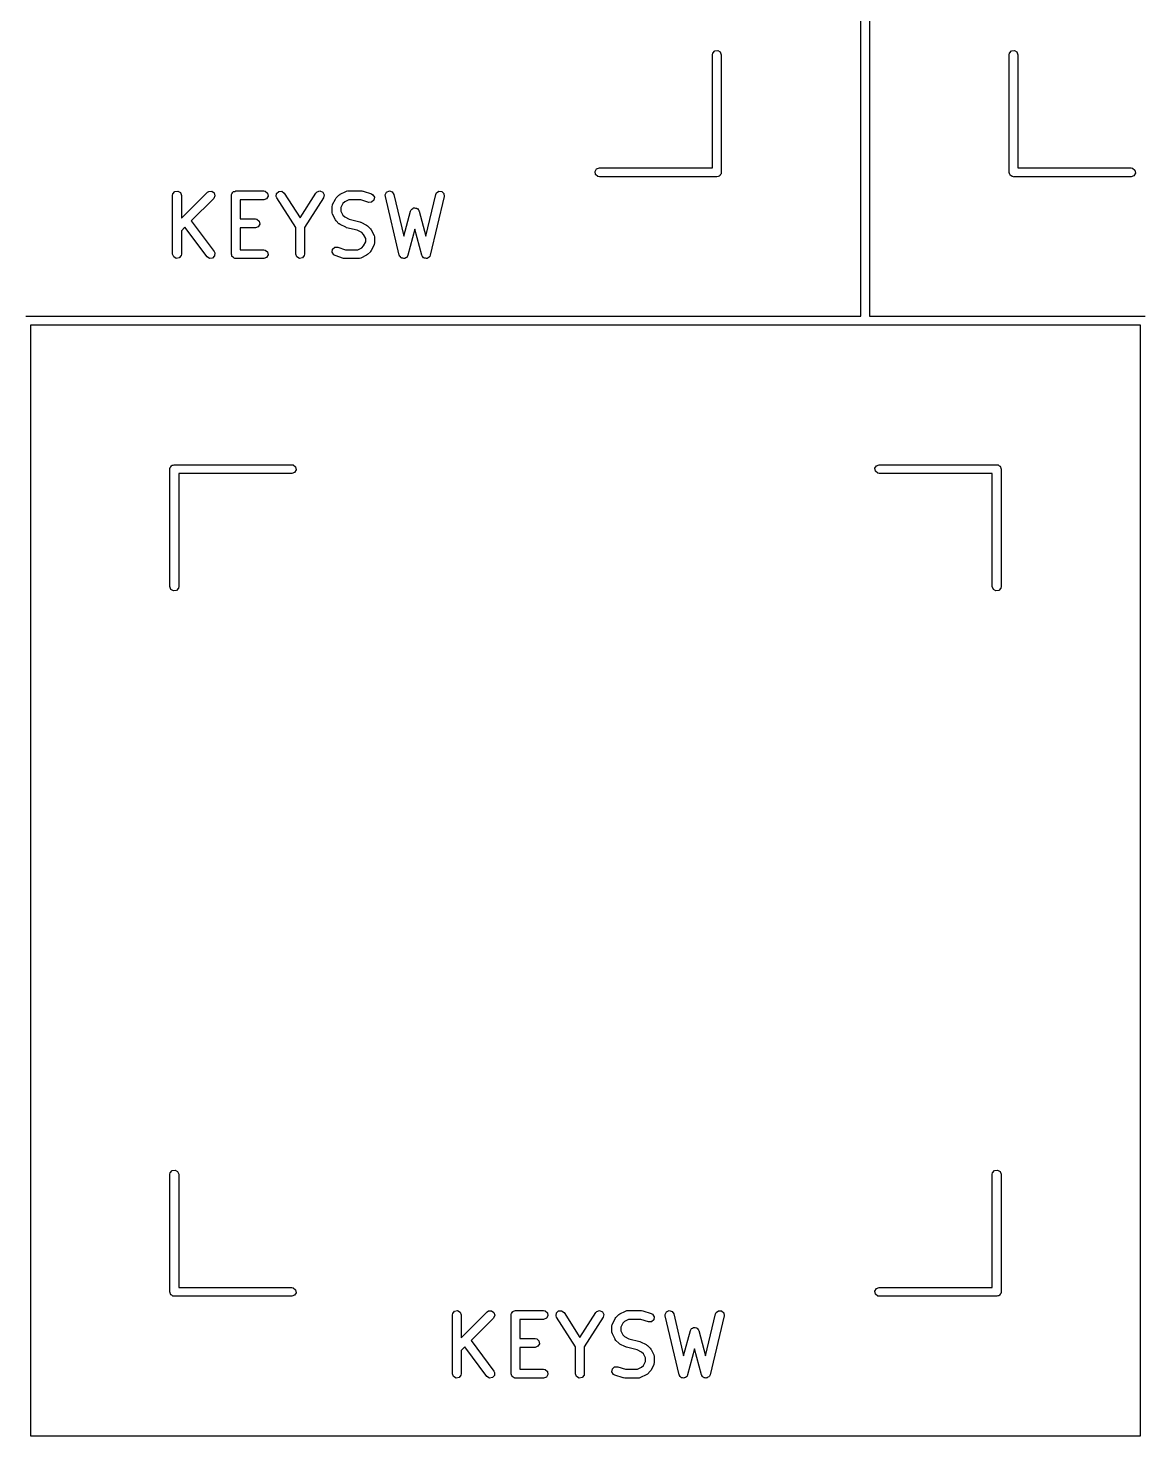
# Model space of a CAD drawing. Extents: x 382 to 810, y -162 to 0.
# Drawn here: x 572.33 to 591.31, y -121.3 to -97.35 of the extents above; entities that cross this region are included whole.
import ezdxf

# ---------------------------------------------------------------- set-up
doc = ezdxf.new("R2010")
doc.units = 0
doc.layers.add('BLACK', color=7, linetype='CONTINUOUS')

msp = doc.modelspace()

# ---------------------------------------------------------------- linework, layer by layer
at = {"layer": 'BLACK', "linetype": 'CONTINUOUS'}
for p, q in [((586.505, -102.249), (586.505, -83.3495)), ((586.655, -83.3495), (586.655, -102.249)), ((584.018, -97.7345), (584.069, -97.7256)), ((584.069, -97.7256), (584.113, -97.7513)), ((589.068, -97.7345), (589.119, -97.7256)), ((589.119, -97.7256), (589.163, -97.7513)), ((583.98, -97.7995), (583.985, -97.7738)), ((583.98, -99.7245), (583.98, -97.7995)), ((583.985, -97.7738), (584.018, -97.7345)), ((584.113, -97.7513), (584.13, -97.7995)), ((584.13, -97.7995), (584.13, -99.7995)), ((589.03, -97.7995), (589.035, -97.7738)), ((589.03, -99.7995), (589.03, -97.7995)), ((589.035, -97.7738), (589.068, -97.7345)), ((589.163, -97.7513), (589.18, -97.7995)), ((589.18, -97.7995), (589.18, -99.7245)), ((581.982, -99.7865), (582.007, -99.742)), ((581.991, -99.837), (581.982, -99.7865)), ((582.03, -99.87), (581.991, -99.837)), ((582.007, -99.742), (582.055, -99.7245)), ((582.055, -99.8745), (582.03, -99.87)), ((582.055, -99.7245), (583.98, -99.7245)), ((584.055, -99.8745), (582.055, -99.8745)), ((584.074, -99.8678), (584.055, -99.8745)), ((584.093, -99.8644), (584.074, -99.8678)), ((584.097, -99.8593), (584.093, -99.8644)), ((584.104, -99.8569), (584.097, -99.8593)), ((584.113, -99.8401), (584.104, -99.8569)), ((584.126, -99.8251), (584.113, -99.8401)), ((584.128, -99.8154), (584.126, -99.8251)), ((584.129, -99.8125), (584.128, -99.8154)), ((584.13, -99.7995), (584.129, -99.8092)), ((584.129, -99.8092), (584.129, -99.8125)), ((589.037, -99.8178), (589.03, -99.7995)), ((589.041, -99.837), (589.037, -99.8178)), ((589.046, -99.8413), (589.041, -99.837)), ((589.048, -99.8477), (589.046, -99.8413)), ((589.065, -99.8574), (589.048, -99.8477)), ((589.08, -99.87), (589.065, -99.8574)), ((589.09, -99.8717), (589.08, -99.87)), ((589.092, -99.8734), (589.09, -99.8717)), ((589.096, -99.8728), (589.092, -99.8734)), ((589.105, -99.8745), (589.096, -99.8728)), ((591.105, -99.8745), (589.105, -99.8745)), ((589.18, -99.7245), (591.105, -99.7245)), ((591.105, -99.7245), (591.131, -99.729)), ((591.154, -99.8569), (591.105, -99.8745)), ((591.131, -99.729), (591.17, -99.762)), ((591.179, -99.8125), (591.154, -99.8569)), ((591.17, -99.762), (591.179, -99.8125)), ((574.828, -100.127), (574.878, -100.118)), ((574.878, -100.118), (574.922, -100.144)), ((575.405, -100.124), (575.456, -100.119)), ((575.456, -100.119), (575.498, -100.149)), ((575.828, -100.127), (575.847, -100.123)), ((575.847, -100.123), (575.865, -100.117)), ((575.865, -100.117), (576.341, -100.117)), ((576.341, -100.117), (576.367, -100.121)), ((576.367, -100.121), (576.406, -100.154)), ((576.56, -100.157), (576.598, -100.123)), ((576.598, -100.123), (576.65, -100.12)), ((576.65, -100.12), (576.69, -100.152)), ((577.248, -100.132), (577.297, -100.117)), ((577.297, -100.117), (577.344, -100.136)), ((577.736, -100.125), (577.761, -100.117)), ((577.761, -100.117), (577.766, -100.118)), ((577.766, -100.118), (577.77, -100.117)), ((577.77, -100.117), (578.008, -100.117)), ((578.008, -100.117), (578.03, -100.121)), ((578.03, -100.121), (578.032, -100.121)), ((578.032, -100.121), (578.174, -100.168)), ((578.433, -100.137), (578.48, -100.117)), ((578.48, -100.117), (578.529, -100.132)), ((579.279, -100.151), (579.32, -100.12)), ((579.32, -100.12), (579.371, -100.123)), ((579.371, -100.123), (579.408, -100.158)), ((574.79, -100.192), (574.795, -100.166)), ((574.79, -101.192), (574.79, -100.192)), ((574.795, -100.166), (574.828, -100.127)), ((574.922, -100.144), (574.94, -100.192)), ((574.94, -100.582), (575.383, -100.139)), ((574.94, -100.192), (574.94, -100.582)), ((575.489, -100.245), (575.107, -100.627)), ((575.383, -100.139), (575.405, -100.124)), ((575.511, -100.198), (575.489, -100.245)), ((575.498, -100.149), (575.511, -100.198)), ((575.79, -100.192), (575.792, -100.182)), ((575.79, -101.192), (575.79, -100.192)), ((575.791, -100.179), (575.793, -100.176)), ((575.792, -100.182), (575.791, -100.179)), ((575.793, -100.176), (575.795, -100.166)), ((575.795, -100.166), (575.807, -100.151)), ((575.807, -100.151), (575.817, -100.134)), ((575.817, -100.134), (575.823, -100.132)), ((575.823, -100.132), (575.828, -100.127)), ((576.341, -100.267), (575.94, -100.267)), ((575.94, -100.267), (575.94, -100.593)), ((576.389, -100.249), (576.341, -100.267)), ((576.415, -100.205), (576.389, -100.249)), ((576.406, -100.154), (576.415, -100.205)), ((576.554, -100.208), (576.56, -100.157)), ((576.564, -100.232), (576.554, -100.208)), ((576.885, -100.737), (576.564, -100.232)), ((576.69, -100.152), (576.96, -100.576)), ((576.96, -100.576), (577.23, -100.152)), ((577.357, -100.232), (577.035, -100.737)), ((577.23, -100.152), (577.248, -100.132)), ((577.344, -100.136), (577.368, -100.182)), ((577.368, -100.182), (577.357, -100.232)), ((577.504, -100.382), (577.509, -100.357)), ((577.509, -100.357), (577.512, -100.353)), ((577.512, -100.349), (577.56, -100.254)), ((577.512, -100.353), (577.512, -100.349)), ((577.56, -100.254), (577.573, -100.235)), ((577.573, -100.235), (577.574, -100.234)), ((577.574, -100.234), (577.622, -100.186)), ((577.622, -100.186), (577.64, -100.174)), ((577.64, -100.174), (577.641, -100.172)), ((577.641, -100.172), (577.736, -100.125)), ((577.689, -100.331), (577.654, -100.4)), ((577.719, -100.301), (577.689, -100.331)), ((577.787, -100.267), (577.719, -100.301)), ((577.996, -100.267), (577.787, -100.267)), ((578.127, -100.311), (577.996, -100.267)), ((578.178, -100.309), (578.127, -100.311)), ((578.174, -100.168), (578.197, -100.181)), ((578.217, -100.275), (578.178, -100.309)), ((578.197, -100.181), (578.224, -100.224)), ((578.224, -100.224), (578.217, -100.275)), ((578.41, -100.183), (578.433, -100.137)), ((578.411, -100.209), (578.41, -100.183)), ((578.649, -101.209), (578.411, -100.209)), ((578.529, -100.132), (578.557, -100.174)), ((578.557, -100.174), (578.726, -100.885)), ((579.099, -100.885), (579.268, -100.174)), ((579.414, -100.209), (579.176, -101.209)), ((579.268, -100.174), (579.279, -100.151)), ((579.408, -100.158), (579.414, -100.209)), ((575.94, -100.593), (576.198, -100.593)), ((576.198, -100.593), (576.224, -100.598)), ((576.224, -100.598), (576.263, -100.63)), ((577.504, -100.478), (577.504, -100.382)), ((577.506, -100.482), (577.504, -100.478)), ((577.505, -100.486), (577.506, -100.482)), ((577.512, -100.511), (577.505, -100.486)), ((577.56, -100.606), (577.512, -100.511)), ((577.654, -100.4), (577.654, -100.46)), ((577.654, -100.46), (577.689, -100.528)), ((577.689, -100.528), (577.719, -100.559)), ((577.719, -100.559), (577.796, -100.597)), ((577.796, -100.597), (577.978, -100.643)), ((578.726, -100.885), (578.84, -100.458)), ((578.84, -100.458), (578.851, -100.435)), ((578.851, -100.435), (578.857, -100.431)), ((578.857, -100.431), (578.86, -100.424)), ((578.86, -100.424), (578.877, -100.416)), ((578.877, -100.416), (578.893, -100.405)), ((578.893, -100.405), (578.9, -100.406)), ((578.9, -100.406), (578.906, -100.403)), ((578.906, -100.403), (578.925, -100.408)), ((578.925, -100.408), (578.944, -100.41)), ((578.944, -100.41), (578.949, -100.414)), ((578.949, -100.414), (578.956, -100.416)), ((578.956, -100.416), (578.967, -100.432)), ((578.967, -100.432), (578.981, -100.446)), ((578.981, -100.446), (578.981, -100.453)), ((578.981, -100.453), (578.985, -100.458)), ((578.985, -100.458), (579.099, -100.885)), ((575, -100.735), (574.94, -100.794)), ((574.94, -100.794), (574.94, -101.192)), ((575.376, -101.237), (575, -100.735)), ((575.107, -100.627), (575.496, -101.147)), ((576.198, -100.743), (575.94, -100.743)), ((575.94, -100.743), (575.94, -101.117)), ((576.247, -100.725), (576.198, -100.743)), ((576.272, -100.681), (576.247, -100.725)), ((576.263, -100.63), (576.272, -100.681)), ((576.885, -101.192), (576.885, -100.737)), ((577.035, -100.737), (577.035, -101.192)), ((577.561, -100.607), (577.56, -100.606)), ((577.574, -100.626), (577.561, -100.607)), ((577.622, -100.673), (577.574, -100.626)), ((577.623, -100.674), (577.622, -100.673)), ((577.641, -100.687), (577.623, -100.674)), ((577.736, -100.735), (577.641, -100.687)), ((577.74, -100.735), (577.736, -100.735)), ((577.752, -100.741), (577.74, -100.735)), ((577.934, -100.786), (577.752, -100.741)), ((578.011, -100.825), (577.934, -100.786)), ((577.978, -100.643), (577.99, -100.648)), ((577.99, -100.648), (577.994, -100.649)), ((577.994, -100.649), (578.089, -100.696)), ((578.041, -100.855), (578.011, -100.825)), ((578.089, -100.696), (578.107, -100.71)), ((578.107, -100.71), (578.109, -100.71)), ((578.109, -100.71), (578.156, -100.758)), ((578.156, -100.758), (578.169, -100.776)), ((578.169, -100.776), (578.17, -100.777)), ((578.17, -100.777), (578.218, -100.873)), ((578.913, -100.769), (578.795, -101.211)), ((579.031, -101.211), (578.913, -100.769)), ((577.513, -101.108), (577.552, -101.074)), ((577.552, -101.074), (577.603, -101.073)), ((577.603, -101.073), (577.734, -101.117)), ((578.011, -101.083), (578.041, -101.052)), ((578.076, -100.924), (578.041, -100.855)), ((578.041, -101.052), (578.076, -100.984)), ((578.076, -100.984), (578.076, -100.924)), ((578.218, -101.035), (578.17, -101.13)), ((578.218, -100.873), (578.225, -100.898)), ((578.221, -101.027), (578.218, -101.03)), ((578.218, -101.03), (578.218, -101.035)), ((578.226, -101.001), (578.221, -101.027)), ((578.225, -100.898), (578.224, -100.902)), ((578.224, -100.902), (578.226, -100.906)), ((578.226, -100.906), (578.226, -101.001)), ((574.808, -101.24), (574.79, -101.192)), ((574.852, -101.266), (574.808, -101.24)), ((574.903, -101.257), (574.852, -101.266)), ((574.935, -101.217), (574.903, -101.257)), ((574.94, -101.192), (574.935, -101.217)), ((575.419, -101.265), (575.376, -101.237)), ((575.47, -101.259), (575.419, -101.265)), ((575.505, -101.221), (575.47, -101.259)), ((575.496, -101.147), (575.508, -101.17)), ((575.508, -101.17), (575.505, -101.221)), ((575.797, -101.21), (575.79, -101.192)), ((575.8, -101.229), (575.797, -101.21)), ((575.805, -101.234), (575.8, -101.229)), ((575.808, -101.24), (575.805, -101.234)), ((575.824, -101.25), (575.808, -101.24)), ((575.839, -101.262), (575.824, -101.25)), ((575.849, -101.264), (575.839, -101.262)), ((575.852, -101.266), (575.849, -101.264)), ((575.855, -101.265), (575.852, -101.266)), ((575.865, -101.267), (575.855, -101.265)), ((576.341, -101.267), (575.865, -101.267)), ((575.94, -101.117), (576.341, -101.117)), ((576.341, -101.117), (576.367, -101.121)), ((576.389, -101.249), (576.341, -101.267)), ((576.367, -101.121), (576.406, -101.154)), ((576.415, -101.205), (576.389, -101.249)), ((576.406, -101.154), (576.415, -101.205)), ((576.903, -101.24), (576.885, -101.192)), ((576.947, -101.266), (576.903, -101.24)), ((576.998, -101.257), (576.947, -101.266)), ((577.031, -101.217), (576.998, -101.257)), ((577.035, -101.192), (577.031, -101.217)), ((577.506, -101.159), (577.513, -101.108)), ((577.533, -101.203), (577.506, -101.159)), ((577.556, -101.215), (577.533, -101.203)), ((577.698, -101.263), (577.556, -101.215)), ((577.7, -101.263), (577.698, -101.263)), ((577.722, -101.267), (577.7, -101.263)), ((577.96, -101.267), (577.722, -101.267)), ((577.734, -101.117), (577.943, -101.117)), ((577.943, -101.117), (578.011, -101.083)), ((577.964, -101.265), (577.96, -101.267)), ((577.969, -101.266), (577.964, -101.265)), ((577.994, -101.259), (577.969, -101.266)), ((578.089, -101.211), (577.994, -101.259)), ((578.09, -101.21), (578.089, -101.211)), ((578.109, -101.197), (578.09, -101.21)), ((578.156, -101.15), (578.109, -101.197)), ((578.157, -101.148), (578.156, -101.15)), ((578.17, -101.13), (578.157, -101.148)), ((578.654, -101.216), (578.649, -101.209)), ((578.654, -101.224), (578.654, -101.216)), ((578.667, -101.237), (578.654, -101.224)), ((578.677, -101.252), (578.667, -101.237)), ((578.685, -101.254), (578.677, -101.252)), ((578.691, -101.26), (578.685, -101.254)), ((578.709, -101.261), (578.691, -101.26)), ((578.727, -101.267), (578.709, -101.261)), ((578.734, -101.264), (578.727, -101.267)), ((578.742, -101.264), (578.734, -101.264)), ((578.757, -101.254), (578.742, -101.264)), ((578.774, -101.246), (578.757, -101.254)), ((578.777, -101.239), (578.774, -101.246)), ((578.784, -101.235), (578.777, -101.239)), ((578.795, -101.211), (578.784, -101.235)), ((579.035, -101.218), (579.031, -101.211)), ((579.036, -101.225), (579.035, -101.218)), ((579.049, -101.238), (579.036, -101.225)), ((579.06, -101.253), (579.049, -101.238)), ((579.068, -101.255), (579.06, -101.253)), ((579.073, -101.261), (579.068, -101.255)), ((579.092, -101.262), (579.073, -101.261)), ((579.11, -101.267), (579.092, -101.262)), ((579.117, -101.263), (579.11, -101.267)), ((579.125, -101.264), (579.117, -101.263)), ((579.139, -101.253), (579.125, -101.264)), ((579.156, -101.245), (579.139, -101.253)), ((579.159, -101.238), (579.156, -101.245)), ((579.166, -101.233), (579.159, -101.238)), ((579.176, -101.209), (579.166, -101.233)), ((572.293, -102.249), (586.505, -102.249)), ((586.655, -102.249), (591.343, -102.249)), ((572.368, -102.399), (572.368, -121.299)), ((586.58, -102.399), (572.368, -102.399)), ((591.268, -102.399), (586.58, -102.399)), ((591.268, -121.299), (591.268, -102.399)), ((574.743, -104.849), (574.745, -104.84)), ((574.743, -106.849), (574.743, -104.849)), ((574.744, -104.836), (574.746, -104.834)), ((574.745, -104.84), (574.744, -104.836)), ((574.746, -104.834), (574.748, -104.824)), ((574.748, -104.824), (574.76, -104.809)), ((574.76, -104.809), (574.77, -104.792)), ((574.77, -104.792), (574.776, -104.79)), ((574.776, -104.79), (574.78, -104.785)), ((574.78, -104.785), (574.8, -104.781)), ((574.8, -104.781), (574.818, -104.774)), ((574.818, -104.774), (576.818, -104.774)), ((576.818, -104.774), (576.844, -104.779)), ((576.866, -104.907), (576.818, -104.924)), ((576.844, -104.779), (576.883, -104.812)), ((576.892, -104.863), (576.866, -104.907)), ((576.883, -104.812), (576.892, -104.863)), ((586.744, -104.836), (586.77, -104.792)), ((586.753, -104.887), (586.744, -104.836)), ((586.792, -104.92), (586.753, -104.887)), ((586.77, -104.792), (586.818, -104.774)), ((586.818, -104.774), (588.818, -104.774)), ((588.818, -104.774), (588.828, -104.776)), ((588.828, -104.776), (588.831, -104.776)), ((588.831, -104.776), (588.834, -104.777)), ((588.834, -104.777), (588.844, -104.779)), ((588.844, -104.779), (588.859, -104.792)), ((588.859, -104.792), (588.875, -104.801)), ((588.875, -104.801), (588.878, -104.808)), ((588.878, -104.808), (588.883, -104.812)), ((588.883, -104.812), (588.886, -104.831)), ((588.886, -104.831), (588.893, -104.849)), ((588.893, -104.849), (588.893, -106.849)), ((576.818, -104.924), (574.893, -104.924)), ((574.893, -104.924), (574.893, -106.849)), ((586.818, -104.924), (586.792, -104.92)), ((588.743, -104.924), (586.818, -104.924)), ((588.743, -106.849), (588.743, -104.924)), ((574.761, -106.898), (574.743, -106.849)), ((574.805, -106.923), (574.761, -106.898)), ((574.855, -106.914), (574.805, -106.923)), ((574.888, -106.875), (574.855, -106.914)), ((574.893, -106.849), (574.888, -106.875)), ((588.761, -106.898), (588.743, -106.849)), ((588.805, -106.923), (588.761, -106.898)), ((588.855, -106.914), (588.805, -106.923)), ((588.888, -106.875), (588.855, -106.914)), ((588.893, -106.849), (588.888, -106.875)), ((574.743, -116.849), (574.748, -116.824)), ((574.743, -118.849), (574.743, -116.849)), ((574.748, -116.824), (574.78, -116.785)), ((574.78, -116.785), (574.831, -116.776)), ((574.831, -116.776), (574.875, -116.801)), ((574.875, -116.801), (574.893, -116.849)), ((574.893, -116.849), (574.893, -118.774)), ((588.743, -116.849), (588.748, -116.824)), ((588.743, -118.774), (588.743, -116.849)), ((588.748, -116.824), (588.78, -116.785)), ((588.78, -116.785), (588.831, -116.776)), ((588.831, -116.776), (588.875, -116.801)), ((588.875, -116.801), (588.893, -116.849)), ((588.893, -116.849), (588.893, -118.849)), ((574.893, -118.774), (576.818, -118.774)), ((576.818, -118.774), (576.844, -118.779)), ((576.844, -118.779), (576.883, -118.812)), ((586.744, -118.836), (586.77, -118.792)), ((586.77, -118.792), (586.818, -118.774)), ((586.818, -118.774), (588.743, -118.774)), ((574.75, -118.868), (574.743, -118.849)), ((574.753, -118.887), (574.75, -118.868)), ((574.758, -118.891), (574.753, -118.887)), ((574.761, -118.898), (574.758, -118.891)), ((574.777, -118.907), (574.761, -118.898)), ((574.792, -118.92), (574.777, -118.907)), ((574.802, -118.922), (574.792, -118.92)), ((574.805, -118.923), (574.802, -118.922)), ((574.808, -118.923), (574.805, -118.923)), ((574.818, -118.924), (574.808, -118.923)), ((576.818, -118.924), (574.818, -118.924)), ((576.866, -118.907), (576.818, -118.924)), ((576.892, -118.863), (576.866, -118.907)), ((576.883, -118.812), (576.892, -118.863)), ((586.753, -118.887), (586.744, -118.836)), ((586.792, -118.92), (586.753, -118.887)), ((586.818, -118.924), (586.792, -118.92)), ((588.818, -118.924), (586.818, -118.924)), ((588.836, -118.918), (588.818, -118.924)), ((588.855, -118.914), (588.836, -118.918)), ((588.86, -118.909), (588.855, -118.914)), ((588.866, -118.907), (588.86, -118.909)), ((588.876, -118.89), (588.866, -118.907)), ((588.888, -118.875), (588.876, -118.89)), ((588.89, -118.865), (588.888, -118.875)), ((588.892, -118.863), (588.89, -118.865)), ((588.893, -118.849), (588.891, -118.859)), ((588.891, -118.859), (588.892, -118.863)), ((579.553, -119.242), (579.557, -119.216)), ((579.553, -120.242), (579.553, -119.242)), ((579.557, -119.216), (579.59, -119.177)), ((579.59, -119.177), (579.641, -119.168)), ((579.641, -119.168), (579.685, -119.194)), ((579.685, -119.194), (579.703, -119.242)), ((579.703, -119.632), (580.146, -119.189)), ((579.703, -119.242), (579.703, -119.632)), ((580.146, -119.189), (580.167, -119.174)), ((580.167, -119.174), (580.218, -119.169)), ((580.218, -119.169), (580.26, -119.199)), ((580.274, -119.248), (580.252, -119.295)), ((580.26, -119.199), (580.274, -119.248)), ((580.553, -119.242), (580.554, -119.232)), ((580.553, -120.242), (580.553, -119.242)), ((580.554, -119.229), (580.555, -119.226)), ((580.554, -119.232), (580.554, -119.229)), ((580.555, -119.226), (580.557, -119.216)), ((580.557, -119.216), (580.57, -119.201)), ((580.57, -119.201), (580.579, -119.184)), ((580.579, -119.184), (580.586, -119.182)), ((580.586, -119.182), (580.59, -119.177)), ((580.59, -119.177), (580.609, -119.173)), ((580.609, -119.173), (580.628, -119.167)), ((580.628, -119.167), (581.104, -119.167)), ((581.104, -119.167), (581.129, -119.171)), ((581.129, -119.171), (581.169, -119.204)), ((581.178, -119.255), (581.152, -119.299)), ((581.169, -119.204), (581.178, -119.255)), ((581.316, -119.258), (581.323, -119.207)), ((581.326, -119.282), (581.316, -119.258)), ((581.323, -119.207), (581.361, -119.173)), ((581.648, -119.787), (581.326, -119.282)), ((581.361, -119.173), (581.412, -119.17)), ((581.412, -119.17), (581.453, -119.202)), ((581.453, -119.202), (581.723, -119.626)), ((581.723, -119.626), (581.993, -119.202)), ((582.119, -119.282), (581.798, -119.787)), ((581.993, -119.202), (582.01, -119.182)), ((582.01, -119.182), (582.059, -119.167)), ((582.059, -119.167), (582.107, -119.186)), ((582.107, -119.186), (582.13, -119.232)), ((582.13, -119.232), (582.119, -119.282)), ((582.322, -119.304), (582.336, -119.285)), ((582.336, -119.284), (582.384, -119.236)), ((582.336, -119.285), (582.336, -119.284)), ((582.384, -119.236), (582.402, -119.224)), ((582.402, -119.224), (582.404, -119.222)), ((582.404, -119.222), (582.499, -119.175)), ((582.499, -119.175), (582.524, -119.167)), ((582.524, -119.167), (582.528, -119.168)), ((582.528, -119.168), (582.532, -119.167)), ((582.532, -119.167), (582.77, -119.167)), ((582.77, -119.167), (582.792, -119.171)), ((582.792, -119.171), (582.794, -119.171)), ((582.794, -119.171), (582.937, -119.218)), ((582.937, -119.218), (582.96, -119.231)), ((582.96, -119.231), (582.987, -119.274)), ((582.987, -119.274), (582.979, -119.325)), ((583.172, -119.233), (583.195, -119.187)), ((583.174, -119.259), (583.172, -119.233)), ((583.412, -120.259), (583.174, -119.259)), ((583.195, -119.187), (583.242, -119.167)), ((583.242, -119.167), (583.291, -119.182)), ((583.291, -119.182), (583.32, -119.224)), ((583.32, -119.224), (583.489, -119.935)), ((583.861, -119.935), (584.031, -119.224)), ((584.177, -119.259), (583.939, -120.259)), ((584.031, -119.224), (584.041, -119.201)), ((584.041, -119.201), (584.082, -119.17)), ((584.082, -119.17), (584.133, -119.173)), ((584.133, -119.173), (584.171, -119.208)), ((584.171, -119.208), (584.177, -119.259)), ((580.252, -119.295), (579.869, -119.677)), ((581.104, -119.317), (580.703, -119.317)), ((580.703, -119.317), (580.703, -119.643)), ((581.152, -119.299), (581.104, -119.317)), ((582.267, -119.432), (582.271, -119.407)), ((582.267, -119.528), (582.267, -119.432)), ((582.271, -119.407), (582.274, -119.403)), ((582.274, -119.403), (582.275, -119.399)), ((582.275, -119.399), (582.322, -119.304)), ((582.451, -119.381), (582.417, -119.45)), ((582.417, -119.45), (582.417, -119.51)), ((582.417, -119.51), (582.451, -119.578)), ((582.481, -119.351), (582.451, -119.381)), ((582.55, -119.317), (582.481, -119.351)), ((582.758, -119.317), (582.55, -119.317)), ((582.89, -119.361), (582.758, -119.317)), ((582.941, -119.359), (582.89, -119.361)), ((582.979, -119.325), (582.941, -119.359)), ((583.489, -119.935), (583.603, -119.508)), ((583.603, -119.508), (583.614, -119.485)), ((583.614, -119.485), (583.619, -119.481)), ((583.619, -119.481), (583.622, -119.474)), ((583.622, -119.474), (583.64, -119.466)), ((583.64, -119.466), (583.656, -119.455)), ((583.656, -119.455), (583.662, -119.456)), ((583.662, -119.456), (583.669, -119.453)), ((583.669, -119.453), (583.687, -119.458)), ((583.687, -119.458), (583.707, -119.46)), ((583.707, -119.46), (583.712, -119.464)), ((583.712, -119.464), (583.718, -119.466)), ((583.718, -119.466), (583.729, -119.482)), ((583.729, -119.482), (583.743, -119.496)), ((583.743, -119.496), (583.744, -119.503)), ((583.744, -119.503), (583.748, -119.508)), ((583.748, -119.508), (583.861, -119.935)), ((579.869, -119.677), (580.259, -120.197)), ((580.703, -119.643), (580.961, -119.643)), ((580.961, -119.643), (580.987, -119.648)), ((580.987, -119.648), (581.026, -119.68)), ((581.035, -119.731), (581.009, -119.775)), ((581.026, -119.68), (581.035, -119.731)), ((582.268, -119.532), (582.267, -119.528)), ((582.267, -119.536), (582.268, -119.532)), ((582.275, -119.561), (582.267, -119.536)), ((582.322, -119.656), (582.275, -119.561)), ((582.324, -119.657), (582.322, -119.656)), ((582.336, -119.676), (582.324, -119.657)), ((582.384, -119.723), (582.336, -119.676)), ((582.385, -119.724), (582.384, -119.723)), ((582.404, -119.737), (582.385, -119.724)), ((582.499, -119.785), (582.404, -119.737)), ((582.451, -119.578), (582.481, -119.609)), ((582.481, -119.609), (582.558, -119.647)), ((582.558, -119.647), (582.741, -119.693)), ((582.741, -119.693), (582.753, -119.698)), ((582.753, -119.698), (582.756, -119.699)), ((582.756, -119.699), (582.852, -119.746)), ((582.852, -119.746), (582.87, -119.76)), ((582.87, -119.76), (582.871, -119.76)), ((582.871, -119.76), (582.919, -119.808)), ((579.762, -119.785), (579.703, -119.844)), ((579.703, -119.844), (579.703, -120.242)), ((580.139, -120.287), (579.762, -119.785)), ((580.961, -119.793), (580.703, -119.793)), ((580.703, -119.793), (580.703, -120.167)), ((581.009, -119.775), (580.961, -119.793)), ((581.648, -120.242), (581.648, -119.787)), ((581.798, -119.787), (581.798, -120.242)), ((582.502, -119.785), (582.499, -119.785)), ((582.514, -119.791), (582.502, -119.785)), ((582.697, -119.836), (582.514, -119.791)), ((582.774, -119.875), (582.697, -119.836)), ((582.804, -119.905), (582.774, -119.875)), ((582.838, -119.974), (582.804, -119.905)), ((582.838, -120.034), (582.838, -119.974)), ((582.919, -119.808), (582.932, -119.826)), ((582.932, -119.826), (582.933, -119.827)), ((582.933, -119.827), (582.98, -119.923)), ((582.98, -119.923), (582.988, -119.948)), ((582.988, -119.948), (582.987, -119.952)), ((582.987, -119.952), (582.988, -119.956)), ((582.988, -119.956), (582.988, -120.051)), ((583.675, -119.819), (583.557, -120.261)), ((583.793, -120.261), (583.675, -119.819)), ((579.57, -120.29), (579.553, -120.242)), ((579.703, -120.242), (579.698, -120.267)), ((580.259, -120.197), (580.271, -120.22)), ((580.271, -120.22), (580.268, -120.271)), ((580.559, -120.26), (580.553, -120.242)), ((580.703, -120.167), (581.104, -120.167)), ((581.104, -120.167), (581.129, -120.171)), ((581.129, -120.171), (581.169, -120.204)), ((581.169, -120.204), (581.178, -120.255)), ((581.665, -120.29), (581.648, -120.242)), ((581.798, -120.242), (581.793, -120.267)), ((582.268, -120.209), (582.276, -120.158)), ((582.295, -120.253), (582.268, -120.209)), ((582.276, -120.158), (582.314, -120.124)), ((582.314, -120.124), (582.366, -120.123)), ((582.366, -120.123), (582.497, -120.167)), ((582.497, -120.167), (582.705, -120.167)), ((582.705, -120.167), (582.774, -120.133)), ((582.774, -120.133), (582.804, -120.102)), ((582.804, -120.102), (582.838, -120.034)), ((582.919, -120.2), (582.871, -120.247)), ((582.933, -120.18), (582.919, -120.198)), ((582.919, -120.198), (582.919, -120.2)), ((582.98, -120.085), (582.933, -120.18)), ((582.981, -120.08), (582.98, -120.085)), ((582.984, -120.077), (582.981, -120.08)), ((582.988, -120.051), (582.984, -120.077)), ((579.614, -120.316), (579.57, -120.29)), ((579.665, -120.307), (579.614, -120.316)), ((579.698, -120.267), (579.665, -120.307)), ((580.182, -120.315), (580.139, -120.287)), ((580.233, -120.309), (580.182, -120.315)), ((580.268, -120.271), (580.233, -120.309)), ((580.563, -120.279), (580.559, -120.26)), ((580.568, -120.284), (580.563, -120.279)), ((580.57, -120.29), (580.568, -120.284)), ((580.587, -120.3), (580.57, -120.29)), ((580.602, -120.312), (580.587, -120.3)), ((580.612, -120.314), (580.602, -120.312)), ((580.614, -120.316), (580.612, -120.314)), ((580.618, -120.315), (580.614, -120.316)), ((580.628, -120.317), (580.618, -120.315)), ((581.104, -120.317), (580.628, -120.317)), ((581.152, -120.299), (581.104, -120.317)), ((581.178, -120.255), (581.152, -120.299)), ((581.71, -120.316), (581.665, -120.29)), ((581.76, -120.307), (581.71, -120.316)), ((581.793, -120.267), (581.76, -120.307)), ((582.318, -120.265), (582.295, -120.253)), ((582.461, -120.313), (582.318, -120.265)), ((582.463, -120.313), (582.461, -120.313)), ((582.485, -120.317), (582.463, -120.313)), ((582.723, -120.317), (582.485, -120.317)), ((582.727, -120.315), (582.723, -120.317)), ((582.731, -120.316), (582.727, -120.315)), ((582.756, -120.309), (582.731, -120.316)), ((582.852, -120.261), (582.756, -120.309)), ((582.853, -120.26), (582.852, -120.261)), ((582.871, -120.247), (582.853, -120.26)), ((583.416, -120.266), (583.412, -120.259)), ((583.417, -120.274), (583.416, -120.266)), ((583.43, -120.287), (583.417, -120.274)), ((583.44, -120.302), (583.43, -120.287)), ((583.447, -120.304), (583.44, -120.302)), ((583.453, -120.31), (583.447, -120.304)), ((583.471, -120.311), (583.453, -120.31)), ((583.489, -120.317), (583.471, -120.311)), ((583.496, -120.314), (583.489, -120.317)), ((583.504, -120.314), (583.496, -120.314)), ((583.519, -120.304), (583.504, -120.314)), ((583.536, -120.296), (583.519, -120.304)), ((583.54, -120.289), (583.536, -120.296)), ((583.546, -120.285), (583.54, -120.289)), ((583.557, -120.261), (583.546, -120.285)), ((583.798, -120.268), (583.793, -120.261)), ((583.799, -120.275), (583.798, -120.268)), ((583.812, -120.288), (583.799, -120.275)), ((583.823, -120.303), (583.812, -120.288)), ((583.83, -120.305), (583.823, -120.303)), ((583.836, -120.311), (583.83, -120.305)), ((583.854, -120.312), (583.836, -120.311)), ((583.872, -120.317), (583.854, -120.312)), ((583.879, -120.313), (583.872, -120.317)), ((583.887, -120.314), (583.879, -120.313)), ((583.902, -120.303), (583.887, -120.314)), ((583.919, -120.295), (583.902, -120.303)), ((583.922, -120.288), (583.919, -120.295)), ((583.928, -120.283), (583.922, -120.288)), ((583.939, -120.259), (583.928, -120.283)), ((572.368, -121.299), (581.818, -121.299)), ((581.818, -121.299), (591.268, -121.299))]:
    msp.add_line(p, q, dxfattribs=at)

doc.saveas('drawing.dxf')
